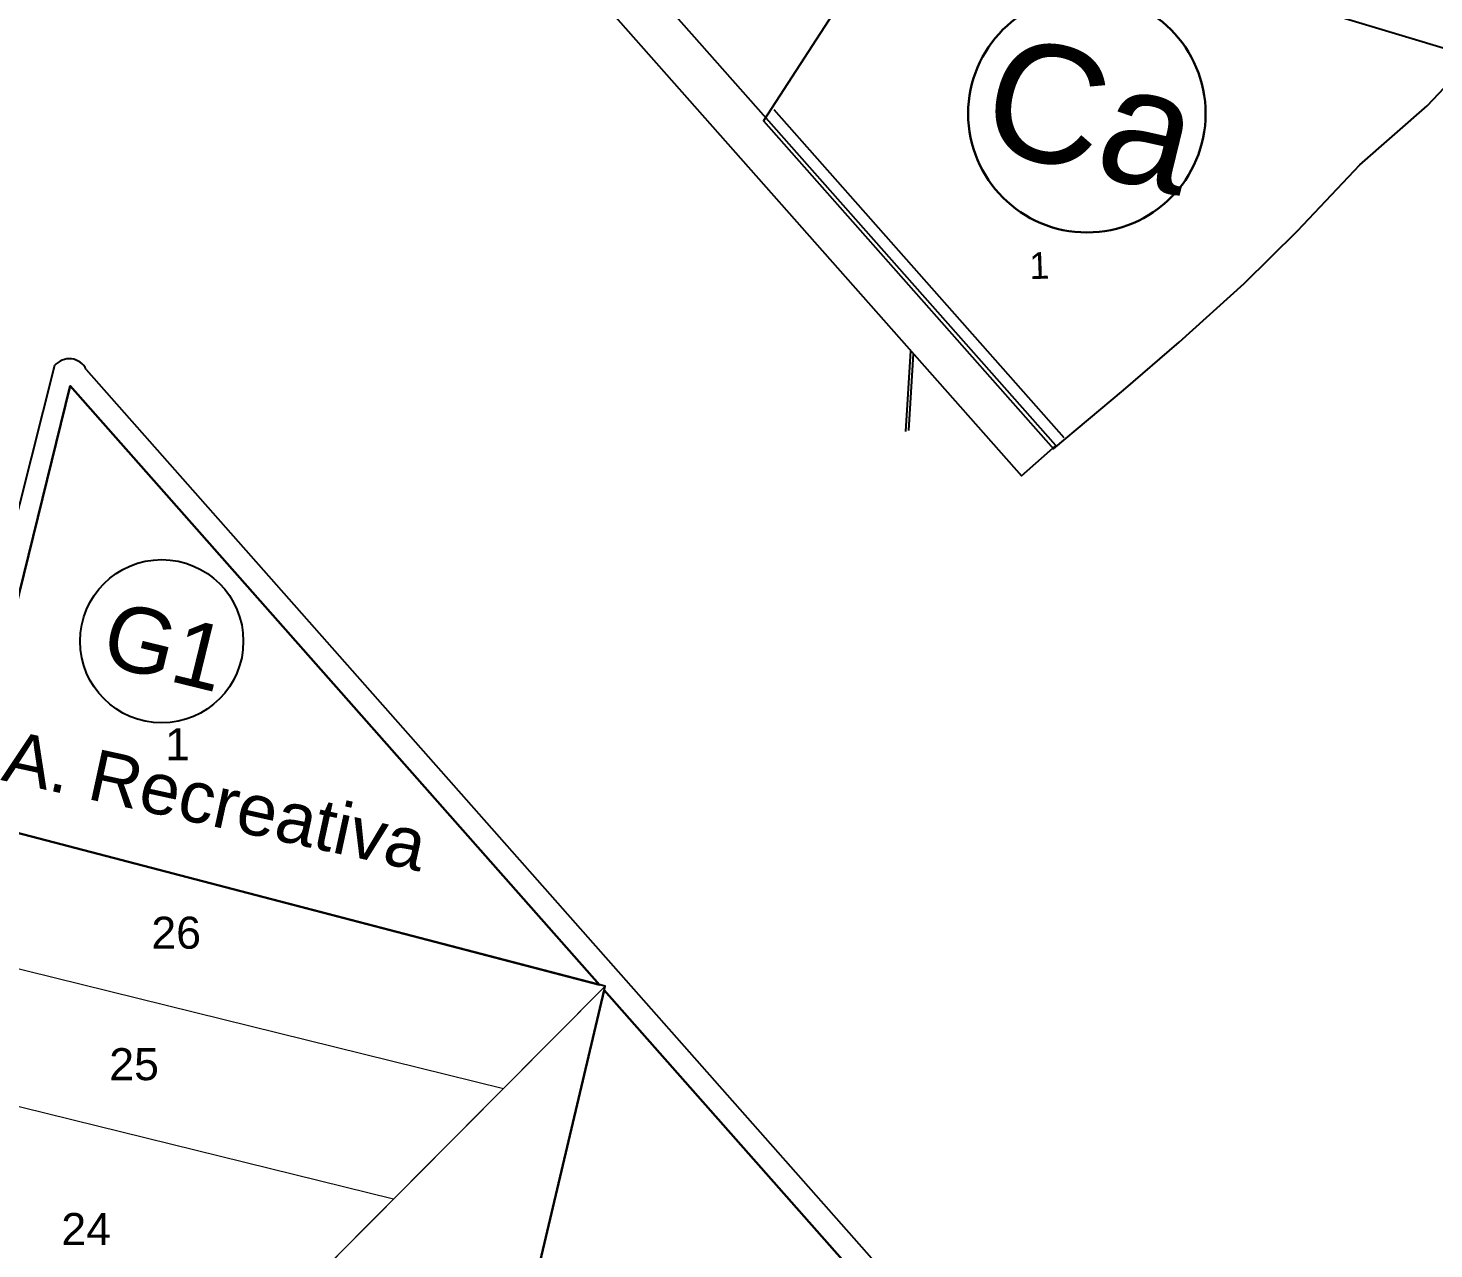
# Model space of a CAD drawing. Header units: millimetres. Extents: x 547073 to 557369, y 9424164 to 9429566.
# Drawn here: x 548918.3 to 548992.1, y 9427636.7 to 9427700.7 of the extents above; entities that cross this region are included whole.
import ezdxf

# ---------------------------------------------------------------- set-up
doc = ezdxf.new("R2010")
doc.units = ezdxf.units.MM
for name, color, linetype, lineweight in [('00 Lotes', 7, 'Continuous', 15), ('00 Manzana', 170, 'Continuous', 25), ('MANZANAS', 1, 'Continuous', 30), ('polilinea lote', 201, 'Continuous', 25), ('trazado manzanas', 6, 'Continuous', 25), ('VIVIENDA', 7, 'Continuous', 30)]:
    doc.layers.add(name, color=color, linetype=linetype, lineweight=lineweight)
for name, color, linetype in [('NUMERACION', 1, 'Continuous'), ('TEXTO', 5, 'Continuous'), ('TEXTO-CATASTRO', 12, 'Continuous'), ('VEREDAS PP', 9, 'Continuous')]:
    doc.layers.add(name, color=color, linetype=linetype)
doc.styles.add('KBYOZ', font='micross.ttf')

msp = doc.modelspace()

# ---------------------------------------------------------------- linework, layer by layer
for p, q in [((548919.739, 9427683.041), (548913.805, 9427659.622)), ((548921.398, 9427682.835), (549026.704, 9427563.712))]:
    msp.add_line(p, q)
msp.add_lwpolyline([(548970.467, 9427677.266), (548972.264, 9427678.856)])
msp.add_arc((548920.504, 9427682.418), 0.986, 24.97836, 140.86869)
at = {"layer": '00 Lotes'}
for p, q in [((548943.288, 9427645.118), (548913.28, 9427652.519)), ((548948.63, 9427650.486), (548925.311, 9427627.051)), ((548937.522, 9427639.323), (548911.602, 9427645.716))]:
    msp.add_line(p, q, dxfattribs=at)
msp.add_lwpolyline([(548948.63, 9427650.486), (548925.311, 9427627.051)], dxfattribs=at)
at = {"layer": '00 Manzana'}
msp.add_lwpolyline([(548920.553, 9427681.979), (548914.95, 9427659.265), (548948.323, 9427650.565)], close=True, dxfattribs=at)
for points in [[(549004.382, 9427517.686), (549009.12, 9427546.016), (549007.977, 9427545.277), (549003.557, 9427542.858), (548998.395, 9427541.148), (548992.977, 9427539.999), (548987.667, 9427539.229), (548982.365, 9427538.979), (548977.162, 9427538.989), (548971.118, 9427539.409), (548965.939, 9427540.199), (548960.217, 9427541.518), (548954.296, 9427543.408), (548949.678, 9427545.407), (548948.202, 9427550.187), (548948.483, 9427555.195), (548949.076, 9427560.184), (548950.528, 9427571.292), (548952.433, 9427581.27), (548956.259, 9427608.635), (548942.005, 9427622.45), (548948.63, 9427650.486), (548948.63, 9427650.486), (548914.944, 9427659.268)], [(549026.023, 9427562.669), (548948.578, 9427650.277), (548942.001, 9427622.449)]]:
    msp.add_lwpolyline(points, dxfattribs=at)
at = {"layer": 'MANZANAS'}
msp.add_circle((548973.902, 9427696.259), 6.231, dxfattribs=at)
at = {"layer": 'polilinea lote'}
msp.add_lwpolyline([(548994.164, 9427699.218), (548964.819, 9427708.044), (548956.938, 9427695.888), (548972.157, 9427678.681), (548975.829, 9427681.755), (548978.739, 9427684.265), (548982.16, 9427687.356), (548984.946, 9427690.106), (548988.227, 9427693.576), (548991.755, 9427696.666)], close=True, dxfattribs=at)
at = {"layer": 'TEXTO-CATASTRO'}
msp.add_circle((548925.357, 9427668.585), 4.282, dxfattribs=at)
at = {"layer": 'trazado manzanas'}
msp.add_lwpolyline([(548989.736, 9427721.801), (548980.481, 9427707.503), (548967.497, 9427711.536, 0.251709), (548958.203, 9427709.729), (548954.063, 9427706.346), (548950.633, 9427703.312), (548950.13, 9427703.881), (548959.125, 9427731.326), (548956.828, 9427732.023), (548947.421, 9427703.321), (548970.467, 9427677.266), (548972.264, 9427678.856), (548951.428, 9427702.413), (548954.841, 9427705.431), (548958.962, 9427708.8, -0.251709), (548967.142, 9427710.39), (548980.994, 9427706.087), (548988.26, 9427717.311), (548992.335, 9427723.608), (548994.586, 9427727.085)], format="xyb", dxfattribs=at)
msp.add_lwpolyline([(548989.736, 9427721.801), (548980.481, 9427707.503), (548967.497, 9427711.536, 0.251709), (548958.203, 9427709.729), (548954.063, 9427706.346), (548950.633, 9427703.312), (548950.13, 9427703.881), (548959.125, 9427731.326), (548956.828, 9427732.023), (548947.421, 9427703.321), (548970.467, 9427677.266), (548972.264, 9427678.856), (548951.428, 9427702.413), (548954.841, 9427705.431), (548958.962, 9427708.8, -0.251709), (548967.142, 9427710.39), (548980.994, 9427706.087), (548988.26, 9427717.311), (548992.335, 9427723.608), (548994.586, 9427727.085)], format="xyb", dxfattribs=at)
at = {"layer": 'VEREDAS PP'}
for p, q in [((548972.264, 9427678.856), (548951.428, 9427702.413)), ((548972.714, 9427679.253), (548957.494, 9427696.461))]:
    msp.add_line(p, q, dxfattribs=at)
for points in [[(548964.407, 9427679.589), (548964.666, 9427683.824)], [(548964.56, 9427679.642), (548964.807, 9427683.665)]]:
    msp.add_lwpolyline(points, dxfattribs=at)
at = {"layer": 'VIVIENDA'}
msp.add_lwpolyline([(548920.553, 9427681.979), (548914.95, 9427659.265), (548948.323, 9427650.565)], close=True, dxfattribs=at)
msp.add_lwpolyline([(549026.023, 9427562.669), (548948.578, 9427650.277), (548942.001, 9427622.449)], dxfattribs=at)

# ---------------------------------------------------------------- texts
at = {"layer": 'MANZANAS', "insert": (548974.141, 9427696.19), "char_height": 6.1586, "width": 0.000285, "attachment_point": 5, "rotation": 346.27061, "style": 'KBYOZ'}
msp.add_mtext('Ca', dxfattribs=at)
at = {"layer": 'NUMERACION', "insert": (548970.859, 9427688.974), "char_height": 1.4, "width": 3.30606, "attachment_point": 1, "rotation": 1.9038}
msp.add_mtext('1', dxfattribs=at)
at = {"layer": 'TEXTO', "color": 7, "insert": (548928.168, 9427660.204), "char_height": 2.688, "width": 24.80832, "attachment_point": 5, "rotation": 347.68554, "style": 'KBYOZ'}
msp.add_mtext('A. Recreativa', dxfattribs=at)
at = {"layer": 'TEXTO-CATASTRO', "attachment_point": 5, "style": 'KBYOZ'}
for s, insert, char_height, width, rotation in [('G1', (548925.539, 9427668.29), 3.4214, 0.000158, 346.25424), ('1', (548926.188, 9427663.184), 1.68, 0.000122, 0.08064), ('26', (548926.115, 9427653.286), 1.68, 0.000122, 0.08064), ('25', (548923.906, 9427646.391), 1.68, 0.000122, 0.08064), ('24', (548921.394, 9427637.756), 1.68, 0.000122, 0.08064)]:
    msp.add_mtext(s, dxfattribs=dict(at, insert=insert, char_height=char_height, width=width, rotation=rotation))

doc.saveas('drawing.dxf')
